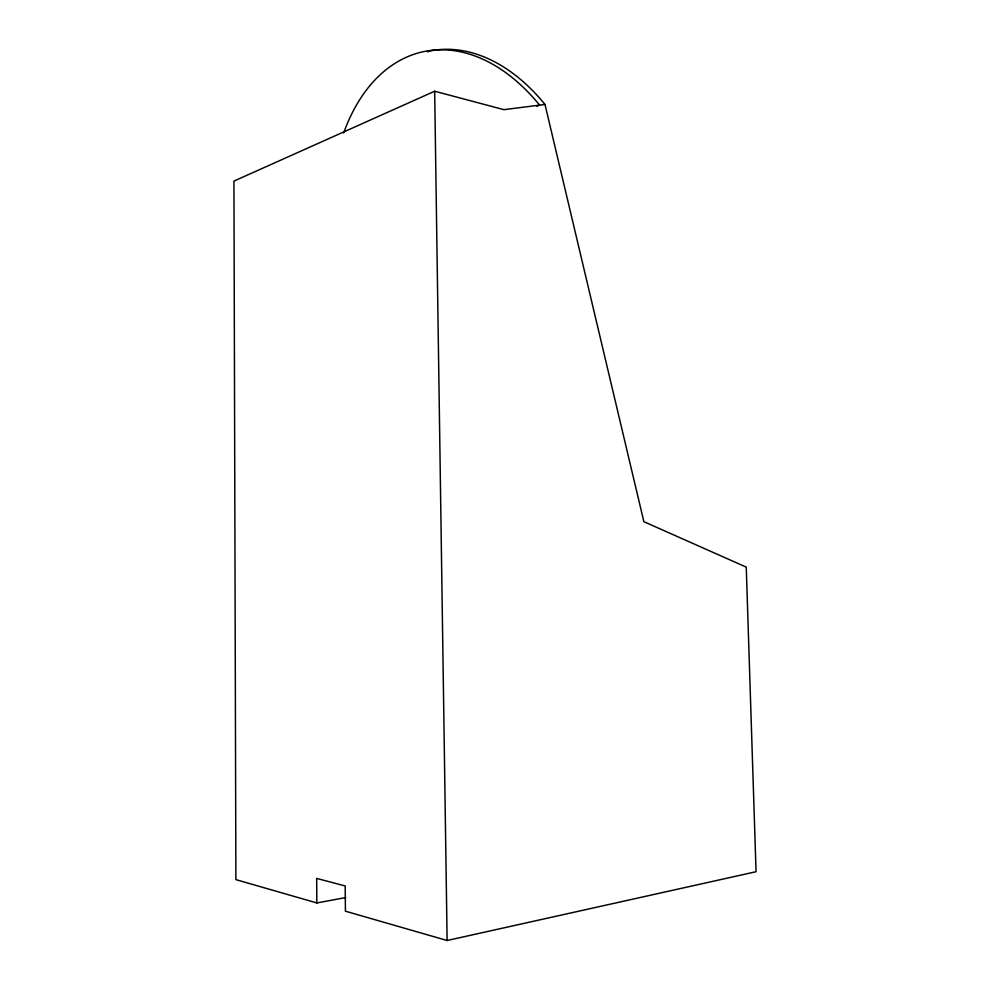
<?xml version="1.0" encoding="UTF-8"?>
<svg xmlns="http://www.w3.org/2000/svg" width="990" height="990" viewBox="0 0 990 990"><rect width="100%" height="100%" fill="white"/><g stroke="black" fill="none" stroke-linecap="round" stroke-linejoin="round"><path stroke-width="1.49" d="M316.85 902.954L316.676 878.415L345.188 885.951L345.411 911.196L447.121 940.5L756.063 871.72L746.25 567.121L643.871 521.693L544.983 104.445L503.947 109.667L434.66 91.228L233.937 181.096L235.88 879.627L316.85 902.954L345.671 897.571M536.939 106.19L539.612 105.126A202.306 130.965 78.2 0 0 343.666 132.994M427.445 51.839L430.106 50.935A201.675 131.113 78.3 0 1 544.983 104.445M434.66 91.228L447.121 940.5"/></g></svg>
